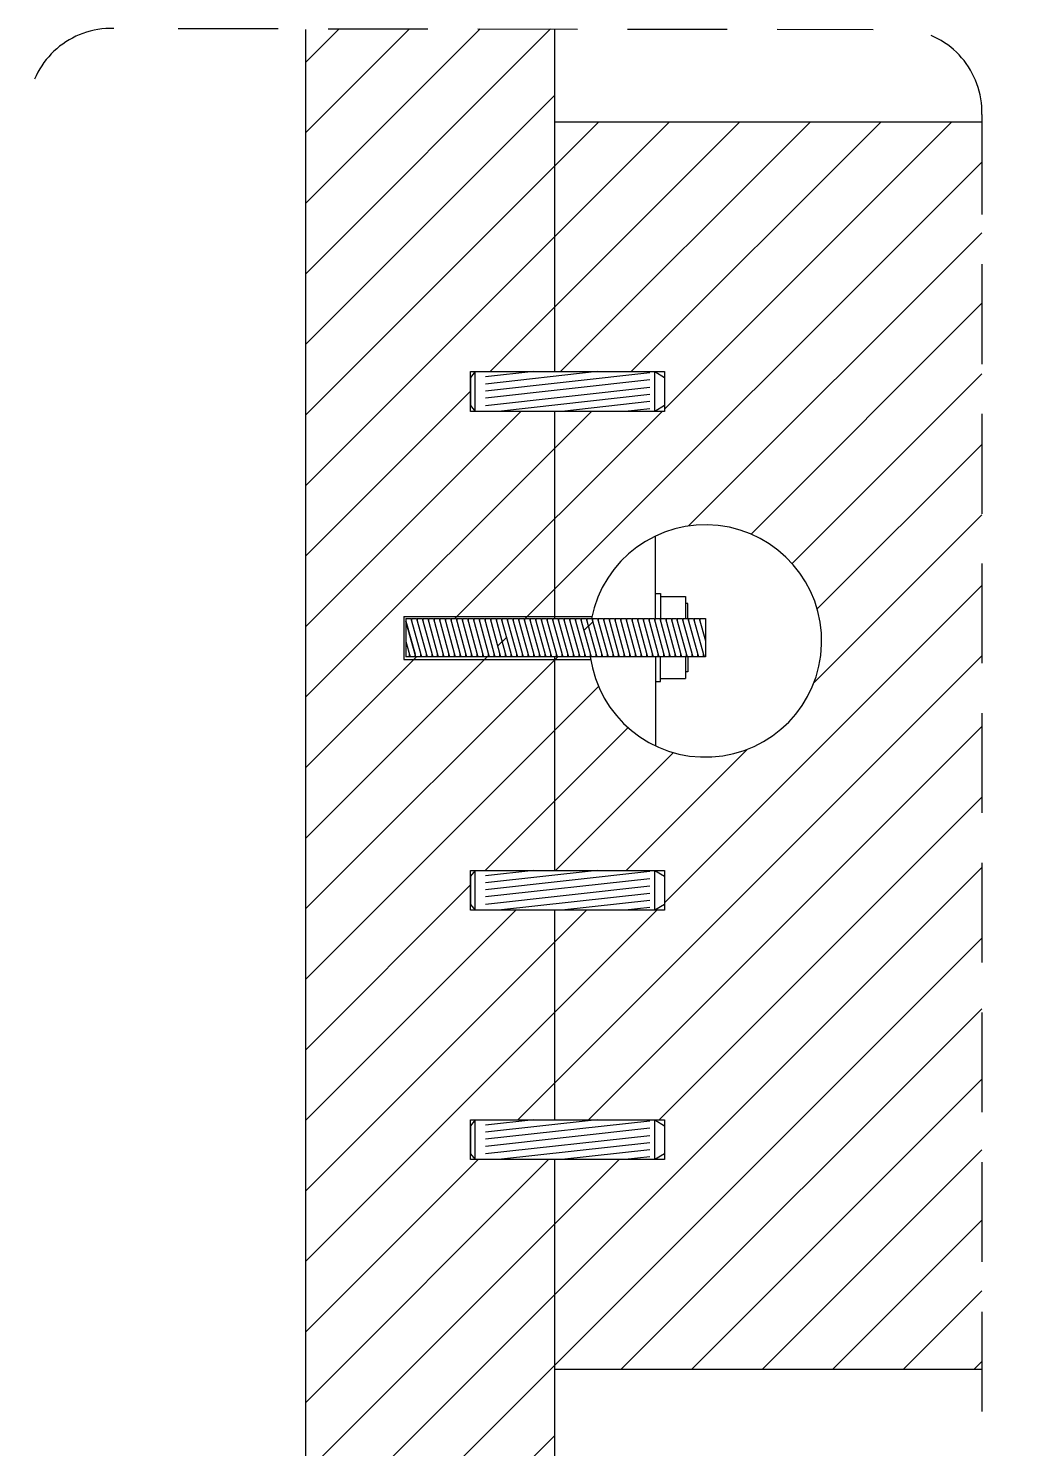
# Model space of a CAD drawing. Header units: inches. Extents: x 223 to 3435, y 564 to 4205.
# Drawn here: x 2856.1 to 3056.3, y 3920.5 to 4205.3 of the extents above; entities that cross this region are included whole.
import ezdxf

# ---------------------------------------------------------------- set-up
doc = ezdxf.new("R2010")
doc.units = ezdxf.units.IN
doc.header["$MEASUREMENT"] = 0
doc.linetypes.add('DASHEDX2', pattern=[1.5, 1, -0.5])

msp = doc.modelspace()

# ---------------------------------------------------------------- hatches: boundary and pattern name
h = msp.add_hatch()
h.set_pattern_fill('ANSI31', color=8, scale=80)
h.set_pattern_definition([(45, (829.2407108029029, 2879.782602915726), (-7.071067811865475, 7.071067811865476), [])])
h.paths.add_polyline_path([(2961.563639112823, 4079.29159246545), (2960.873643781435, 4079.291574435877), (2959.740268789245, 4079.291623209286), (2958.606915451335, 4079.291597079908), (2957.473554895394, 4079.291597079733), (2956.340201557483, 4079.291570950353), (2955.206833783415, 4079.291597079733), (2954.073480445508, 4079.291570950353), (2952.940119889567, 4079.29157095018), (2951.806766551656, 4079.2915448208), (2951.673499471162, 4079.291497908017), (2951.673499471162, 4079.291172022669), (2950.673516196948, 4079.291145893115), (2949.540162859037, 4079.291119763737), (2948.406802303098, 4079.29111976356), (2947.273448965187, 4079.291093634182), (2946.140081191121, 4079.29111976356), (2945.00672785321, 4079.291093634182), (2943.87336729727, 4079.291093634007), (2942.740013959357, 4079.291067504626), (2941.606638967167, 4079.291116278038), (2940.473285629256, 4079.291090148657), (2939.339925073316, 4079.291090148484), (2938.206571735405, 4079.291064019104), (2937.073203961338, 4079.291090148484), (2935.939850623427, 4079.291064019104), (2934.806490067489, 4079.291064018929), (2933.673136729576, 4079.291037889551), (2932.539776173588, 4079.291037889549), (2931.69603222025, 4079.291019327663), (2931.696048946038, 4086.448078563236), (2931.562671664261, 4086.930903169485), (2932.696032220252, 4086.930903169485), (2933.829385558163, 4086.930929298866), (2934.962746114103, 4086.930929299041), (2936.096099452014, 4086.930955428419), (2937.22946722608, 4086.930929299041), (2938.362820563992, 4086.930955428419), (2939.49618111993, 4086.930955428596), (2940.629534457841, 4086.930981557974), (2941.762909450033, 4086.930932784565), (2942.896262787945, 4086.930958913943), (2944.029623343884, 4086.930958914119), (2945.162976681795, 4086.930985043499), (2946.296344455861, 4086.930958914119), (2947.429697793774, 4086.930985043499), (2948.69642841341, 4086.930985043692), (2948.69642841341, 4086.448186566801), (2950.673516196948, 4079.291145893115), (2951.673499471162, 4079.291172022669), (2951.673499471162, 4079.291541338533), (2952.80674982587, 4079.291570950353), (2952.80674982587, 4079.77436942705), (2950.829662042332, 4086.931410100736), (2949.829678768117, 4086.931383971181), (2949.82966204233, 4086.931410100736), (2950.829662042332, 4086.931410100736), (2951.963015380241, 4086.931436230114), (2953.096375936182, 4086.931436230292), (2954.229729274091, 4086.93146235967), (2955.363097048157, 4086.931436230292), (2956.49645038607, 4086.93146235967), (2957.629810942011, 4086.931462359845), (2958.763164279919, 4086.931488489225), (2959.896539272111, 4086.931439715815), (2961.563639112823, 4086.931478150682), (2961.563639112823, 4128.472944638821), (2944.674418467026, 4128.472944638821), (2944.674418467026, 4136.449081971528), (2945.559527867948, 4136.449081971528), (2961.563639112823, 4136.449081971528), (2961.563639112823, 4205.138383154144), (2911.563639112823, 4205.202533504991), (2911.563639112823, 3898.562390592965), (2961.563639112823, 3898.564143144846), (2961.563639112823, 3978.472944638821), (2944.674418467026, 3978.472944638821), (2944.674418467026, 3986.449081971529), (2945.559527867948, 3986.449081971529), (2961.563639112823, 3986.449081971529), (2961.563639112823, 4028.472944638821), (2944.674418467026, 4028.472944638821), (2944.674418467026, 4036.449081971529), (2945.559527867948, 4036.449081971529), (2961.563639112823, 4036.449081971529)])
edge = h.paths.add_edge_path()
edge.add_line((3047.121431807691, 4186.44908197153), (2961.563639112823, 4186.44908197153))
edge.add_line((2961.563639112823, 4186.44908197153), (2961.563639112823, 4136.449081971529))
edge.add_line((2961.563639112823, 4136.449081971528), (2981.563639112823, 4136.449081971528))
edge.add_line((2981.563639112823, 4136.449081971528), (2983.50244886684, 4136.449081971528))
edge.add_line((2983.50244886684, 4136.449081971528), (2983.50244886684, 4128.472944638821))
edge.add_line((2983.50244886684, 4128.472944638821), (2961.563639112823, 4128.472944638821))
edge.add_line((2961.563639112823, 4128.472944638821), (2961.563639112823, 4086.931465845367))
edge.add_line((2961.563639112823, 4086.931465845367), (2962.163253165962, 4086.931465845367))
edge.add_line((2962.163253165962, 4086.931465845367), (2963.296606503876, 4086.931491974748))
edge.add_line((2963.296606503876, 4086.931491974748), (2964.429974277939, 4086.931465845367))
edge.add_line((2964.429974277939, 4086.931465845367), (2965.563327615851, 4086.931491974748))
edge.add_line((2965.563327615851, 4086.931491974748), (2966.83005823549, 4086.931491974943))
edge.add_line((2966.83005823549, 4086.931491974943), (2966.83005823549, 4086.448693498046))
edge.add_line((2966.83005823549, 4086.448693498046), (2968.807146019028, 4079.291652824366))
edge.add_line((2968.807146019028, 4079.291652824366), (2969.807129293242, 4079.291678953917))
edge.add_line((2969.807129293242, 4079.291678953917), (2969.807129293242, 4079.291982070462))
edge.add_line((2969.807129293242, 4079.291982070462), (2970.940397934964, 4079.292011682761))
edge.add_line((2970.940397934964, 4079.292011682761), (2970.940397934964, 4079.774810159456))
edge.add_line((2970.940397934964, 4079.774810159456), (2968.963310151426, 4086.931850833142))
edge.add_line((2968.963310151426, 4086.931850833142), (2967.963326877212, 4086.931824703589))
edge.add_line((2967.963326877212, 4086.931824703589), (2967.963310151425, 4086.931850833142))
edge.add_line((2967.963310151425, 4086.931850833142), (2968.878940919173, 4086.931850833142))
edge.add_arc((2991.733607817567, 4082.455926503966), 23.28883203677332, -172.19101854281837, 168.9192726858745, ccw=False)
edge.add_line((2968.660743505488, 4079.291652484001), (2967.673792681115, 4079.291626694986))
edge.add_line((2967.673792681115, 4079.291626694986), (2966.540432125175, 4079.291626694811))
edge.add_line((2966.540432125175, 4079.291626694811), (2965.407078787264, 4079.291600565433))
edge.add_line((2965.407078787264, 4079.291600565433), (2964.2737110132, 4079.291626694811))
edge.add_line((2964.2737110132, 4079.291626694811), (2963.140357675287, 4079.291600565433))
edge.add_line((2963.140357675287, 4079.291600565433), (2962.00699711935, 4079.291600565256))
edge.add_line((2962.00699711935, 4079.291600565256), (2961.563639112823, 4079.291590343669))
edge.add_line((2961.563639112823, 4079.291590343669), (2961.563639112823, 4036.449081971529))
edge.add_line((2961.563639112823, 4036.449081971529), (2981.563639112823, 4036.449081971529))
edge.add_line((2981.563639112823, 4036.449081971529), (2983.50244886684, 4036.449081971529))
edge.add_line((2983.50244886684, 4036.449081971529), (2983.50244886684, 4028.472944638821))
edge.add_line((2983.50244886684, 4028.472944638821), (2961.563639112823, 4028.472944638821))
edge.add_line((2961.563639112823, 4028.472944638821), (2961.563639112823, 3986.449081971529))
edge.add_line((2961.563639112823, 3986.449081971529), (2981.563639112823, 3986.449081971529))
edge.add_line((2981.563639112823, 3986.449081971529), (2983.50244886684, 3986.449081971529))
edge.add_line((2983.50244886684, 3986.449081971529), (2983.50244886684, 3978.472944638821))
edge.add_line((2983.50244886684, 3978.472944638821), (2961.563639112823, 3978.472944638821))
edge.add_line((2961.563639112823, 3978.472944638821), (2961.563639112823, 3936.449081971529))
edge.add_line((2961.563639112823, 3936.449081971529), (3047.138358429791, 3936.449081971529))
edge.add_line((3047.138358429791, 3936.449081971529), (3047.121431807691, 4186.44908197153))
h.paths.add_polyline_path([(3343.199981326855, 4154.772477648863), (3154.036666994358, 4154.772477648863), (3154.036666994358, 4139.526785173577), (3154.036666994358, 4128.911237035514), (3170.462696100642, 4128.911237035514), (3170.462696100642, 4127.731736783322), (3170.462696100641, 4124.00184253539), (3170.462696100642, 4122.83275934606), (3154.036666994358, 4122.83275934606), (3154.036666994358, 4110.081537957734), (3154.575570608271, 4110.06649924115), (3155.247697739296, 4110.087828720228), (3176.442838759716, 4110.046083211846), (3176.442838759716, 4110.547311030581), (3176.720228480409, 4110.536644156814), (3193.196460995752, 4110.537617364985), (3193.252011231707, 4101.962991768875), (3193.241661453443, 4094.821107875464), (3434.508883460858, 4094.811086372808), (3434.508883460858, 4154.772477648863), (3399.205938048938, 4154.772477648863), (3399.205938048938, 4127.944445441119), (3393.127460359484, 4127.944445441119), (3393.127460359484, 4154.772477648863), (3349.278459016309, 4154.772477648863), (3349.278459016309, 4127.944445441119), (3343.199981326855, 4127.944445441119)])
h.paths.add_polyline_path([(3434.508883460858, 4174.772477648863), (3084.036666994358, 4174.772477648863), (3084.036666994358, 4154.772477648863), (3343.199981326855, 4154.772477648863), (3343.199981326855, 4165.887366440013), (3343.199981326855, 4166.772475840937), (3349.278459016309, 4166.772475840937), (3349.278459016309, 4165.887366440013), (3349.278459016309, 4154.772477648863), (3393.127460359484, 4154.772477648863), (3393.127460359484, 4166.772475840937), (3399.205938048938, 4166.772475840937), (3399.205938048938, 4154.772477648863), (3434.508883460858, 4154.772477648863)])
edge = h.paths.add_edge_path()
edge.add_line((3154.036666994358, 4102.696229722311), (3145.536531698615, 4102.696229722311))
edge.add_arc((3149.462461223457, 4105.423576155829), 4.780307647260325, 177.4894655774711, 214.7877399874158, ccw=False)
edge.add_arc((3147.539427405758, 4105.585099683176), 2.8530872120395, 179.0386556350303, 239.6286985758113)
edge.add_line((3146.096901715843, 4103.123550115639), (3146.096901715843, 4102.696230256638))
edge.add_line((3146.096901715843, 4102.696230256639), (3146.595405505541, 4102.696230256639))
edge.add_line((3146.595405505541, 4102.696230256639), (3148.00581460633, 4102.696230155363))
edge.add_line((3148.00581460633, 4102.696230155362), (3149.602169782011, 4108.47502208212))
edge.add_line((3149.602169782011, 4108.475022082121), (3149.468799718363, 4108.475022082121))
edge.add_line((3149.468799718363, 4108.475022082121), (3149.468799718363, 4107.99222360543))
edge.add_line((3149.468799718363, 4107.99222360543), (3148.005814486702, 4102.696229722311))
edge.add_line((3148.005814486702, 4102.696229722311), (3148.784693240753, 4102.696229722311))
edge.add_line((3148.784693240753, 4102.696229722311), (3150.381048536064, 4108.475022082126))
edge.add_line((3150.381048536064, 4108.475022082126), (3151.012922389408, 4108.475022082126))
edge.add_line((3151.012922389408, 4108.475022082126), (3149.416567094097, 4102.696229722311))
edge.add_line((3149.416567094097, 4102.696229722311), (3151.824972136446, 4102.696229722311))
edge.add_line((3151.824972136446, 4102.696229722311), (3153.421327284149, 4108.475021547786))
edge.add_line((3153.421327284149, 4108.475021547785), (3154.036666994358, 4108.475021547785))
edge.add_line((3154.036666994358, 4108.475021547785), (3154.036666994358, 4110.081537957733))
edge.add_line((3154.036666994358, 4110.081537957734), (3154.036666994358, 4122.832759346064))
edge.add_line((3154.036666994358, 4122.832759346063), (3133.573475454843, 4122.832759346065))
edge.add_line((3133.573475454843, 4122.832759346065), (3131.634665700823, 4122.83275934606))
edge.add_line((3131.634665700823, 4122.83275934606), (3131.634665700823, 4128.911237035513))
edge.add_line((3131.634665700823, 4128.911237035514), (3154.036666994358, 4128.911237035514))
edge.add_line((3154.036666994358, 4128.911237035514), (3154.036666994358, 4139.526785173577))
edge.add_line((3154.036666994358, 4139.526785173577), (3154.036666994358, 4154.772477648864))
edge.add_line((3154.036666994358, 4154.772477648863), (3104.036666994358, 4154.772477648863))
edge.add_line((3104.036666994358, 4154.772477648863), (3104.036666994358, 4055.597692657715))
edge.add_line((3104.036666994358, 4055.597692657716), (3154.036666994358, 4055.598530473088))
edge.add_line((3154.036666994358, 4055.598530473088), (3154.036666994358, 4102.696229722311))
h.paths.add_polyline_path([(3188.356835253005, 3969.713370448181), (3188.250028500838, 3969.713370448182), (3099.094219235775, 3969.713370448182), (3099.094219235775, 3947.368197616643), (3093.015741546321, 3947.368197616643), (3093.015741546321, 3969.713370448182), (3069.617314234481, 3969.713370448182), (3069.617314234481, 3909.71337044818), (3184.783084207277, 3909.71337044818), (3186.76160096263, 3912.963676945216), (3186.76160096263, 3914.964590243011), (3188.35683647945, 3914.964590243011), (3188.356835253005, 3930.761606929771), (3188.356835253005, 3931.260110719469)])
edge = h.paths.add_edge_path()
edge.add_line((3356.113589422335, 3994.713370448182), (3069.617314234481, 3994.713370448184))
edge.add_line((3069.617314234481, 3994.713370448184), (3069.617314234481, 3969.713370448182))
edge.add_line((3069.617314234481, 3969.713370448182), (3093.015741546321, 3969.713370448182))
edge.add_line((3093.015741546321, 3969.713370448182), (3093.015741546321, 3985.311118615537))
edge.add_line((3093.015741546321, 3985.311118615537), (3093.015741546321, 3986.196228016461))
edge.add_line((3093.015741546321, 3986.196228016461), (3099.094219235775, 3986.196228016461))
edge.add_line((3099.094219235775, 3986.196228016461), (3099.094219235775, 3969.713370448182))
edge.add_line((3099.094219235775, 3969.713370448182), (3187.983237274144, 3969.713370448182))
edge.add_line((3187.983237274144, 3969.713370448182), (3188.356835520488, 3969.816574630256))
edge.add_line((3188.356835520488, 3969.816574630256), (3188.356835253005, 3971.611284379481))
edge.add_line((3188.356835253005, 3971.611284379481), (3188.356835253005, 3972.10978816918))
edge.add_line((3188.356835253005, 3972.10978816918), (3188.356835253005, 3985.116462805928))
edge.add_arc((3191.752114629294, 3981.238241893764), 5.154465974918928, 39.927306931369685, 131.2012848004107, ccw=False)
edge.add_line((3195.704865069093, 3984.546456434459), (3195.33584607822, 3984.444517243107))
edge.add_line((3195.33584607822, 3984.444517243107), (3195.335846336398, 3969.713370448186))
edge.add_line((3195.335846336398, 3969.713370448186), (3317.7984401061, 3969.71337044818))
edge.add_line((3317.7984401061, 3969.71337044818), (3317.7984401061, 3985.311112363056))
edge.add_line((3317.7984401061, 3985.311112363056), (3317.7984401061, 3986.19622176398))
edge.add_line((3317.7984401061, 3986.19622176398), (3323.876917795554, 3986.19622176398))
edge.add_line((3323.876917795554, 3986.19622176398), (3323.876917795554, 3969.71337044818))
edge.add_line((3323.876917795554, 3969.71337044818), (3356.113589422335, 3969.713370448182))
edge.add_line((3356.113589422335, 3969.713370448182), (3356.113589422335, 3994.713370448182))
h.paths.add_polyline_path([(3286.113589422335, 3943.813521110879), (3286.113589422335, 3969.713370448181), (3195.335846336398, 3969.713370448186), (3195.335847295928, 3955.558960061405), (3195.335847295928, 3955.060456271707), (3195.335847295928, 3914.964590243011), (3196.931222350942, 3914.964590243011), (3196.931222350942, 3912.963676945217), (3198.74863005454, 3909.71337044818), (3286.113589422335, 3909.71337044818)])
h.paths.add_polyline_path([(3336.113589422335, 3969.71337044818), (3323.876917795554, 3969.71337044818), (3323.876917795554, 3947.368191364162), (3317.7984401061, 3947.368191364162), (3317.7984401061, 3969.71337044818), (3286.113589422335, 3969.713370448181), (3286.113589422335, 3943.813521110879), (3286.113589422335, 3842.03005254697), (3336.113589422335, 3842.03005254697)])
edge = h.paths.add_edge_path()
edge.add_line((2943.973608037288, 3860.965896708828), (2869.09101574446, 3860.965896708828))
edge.add_line((2869.09101574446, 3860.965896708828), (2869.09101574446, 3820.965896708828))
edge.add_line((2869.09101574446, 3820.965896708828), (2909.953330776148, 3820.965896708828))
edge.add_line((2909.953330776148, 3820.965896708828), (2910.215804232957, 3821.504058315207))
edge.add_line((2910.215804232957, 3821.504058315207), (2909.953336805161, 3824.27811959679))
edge.add_line((2909.953336805161, 3824.27811959679), (2909.503511052766, 3824.27811959467))
edge.add_line((2909.503511052766, 3824.27811959467), (2909.953341609606, 3824.472394614153))
edge.add_line((2909.953341609606, 3824.472394614153), (2909.953346438814, 3827.008357768852))
edge.add_line((2909.953346438814, 3827.008357768852), (2909.50351105768, 3827.008357768852))
edge.add_line((2909.50351105768, 3827.008357768852), (2909.953346808774, 3827.202635031656))
edge.add_line((2909.953346808774, 3827.202635031656), (2909.953351954028, 3829.904563415913))
edge.add_line((2909.953351954028, 3829.904563415913), (2909.503511056277, 3829.90456341531))
edge.add_line((2909.503511056277, 3829.90456341531), (2909.953352323993, 3830.098843060658))
edge.add_line((2909.953352323993, 3830.098843060658), (2910.215836138434, 3838.258587946944))
edge.add_arc((2913.179046336122, 3837.15777192907), 3.161077439876026, 20.379749982014573, 159.6202500179815, ccw=False)
edge.add_line((2916.142256533811, 3838.258587946944), (2915.879783077001, 3835.062145445868))
edge.add_line((2915.879783077001, 3835.062145445868), (2916.14225653381, 3821.504058315207))
edge.add_line((2916.14225653381, 3821.504058315207), (2943.973608037288, 3820.965896708826))
edge.add_line((2943.973608037288, 3820.965896708826), (2943.973608037288, 3860.965896708828))

# ---------------------------------------------------------------- linework, layer by layer
at = {"color": 4, "linetype": 'DASHEDX2', "ltscale": 20}
for p, q in [((2886.101738080253, 4205.23520130268), (3025.355278026648, 4205.056538033796)), ((3047.121329169441, 4187.965011281131), (3047.139340327784, 3921.946808759288))]:
    msp.add_line(p, q, dxfattribs=at)
at = {"color": 1}
for p, q in [((2911.563639112823, 4205.056538033796), (2911.563639112823, 3898.560964904004)), ((2961.563639112823, 4136.449081971528), (2961.563639112823, 4205.056538033796)), ((3047.139340327784, 4186.44908197153), (2961.563639112823, 4186.44908197153)), ((2961.563639112823, 4086.931465845367), (2961.563639112823, 4128.472944638821)), ((2961.563639112823, 4036.449081971529), (2961.563639112823, 4079.29159246545)), ((2961.563639112823, 3986.449081971529), (2961.563639112823, 4028.472944638821)), ((2961.563639112823, 3898.560964904004), (2961.563639112823, 3978.472944638821)), ((2961.563639112823, 3936.449081971529), (3047.139340327784, 3936.449081971529))]:
    msp.add_line(p, q, dxfattribs=at)
at = {"color": 2}
for p, q in [((2945.559527867948, 4136.449081971528), (2944.674418467026, 4135.269581719343)), ((2944.674418467026, 4135.269581719343), (2944.674418467026, 4129.642027828153)), ((2945.559527867948, 4128.472944638821), (2945.559527867948, 4136.449081971528)), ((2945.559527867948, 4136.449081971528), (2981.563639112823, 4136.449081971528)), ((2981.563639112823, 4136.449081971528), (2983.50244886684, 4135.269581719343)), ((2981.563639112823, 4128.472944638821), (2981.563639112823, 4136.449081971528)), ((2981.741262118043, 4136.341022694947), (2981.563639112823, 4136.321189570737)), ((2983.50244886684, 4135.269581719343), (2983.50244886684, 4129.642027828153)), ((2944.674418467026, 4129.642027828153), (2945.559527867948, 4128.472944638821)), ((2983.50244886684, 4129.642027828153), (2981.563639112823, 4128.472944638821)), ((2981.563639112823, 4128.472944638821), (2945.559527867948, 4128.472944638821)), ((2945.559527867948, 4036.449081971529), (2944.674418467026, 4035.269581719343)), ((2944.674418467026, 4035.269581719343), (2944.674418467026, 4029.642027828153)), ((2945.559527867948, 4028.472944638821), (2945.559527867948, 4036.449081971529)), ((2945.559527867948, 4036.449081971529), (2981.563639112823, 4036.449081971529)), ((2981.563639112823, 4036.449081971529), (2983.50244886684, 4035.269581719343)), ((2981.563639112823, 4028.472944638821), (2981.563639112823, 4036.449081971529)), ((2981.741262118043, 4036.341022694948), (2981.563639112823, 4036.321189570737)), ((2983.50244886684, 4035.269581719343), (2983.50244886684, 4029.642027828153)), ((2944.674418467026, 4029.642027828153), (2945.559527867948, 4028.472944638821)), ((2983.50244886684, 4029.642027828153), (2981.563639112823, 4028.472944638821)), ((2981.563639112823, 4028.472944638821), (2945.559527867948, 4028.472944638821)), ((2945.559527867948, 3986.449081971529), (2944.674418467026, 3985.269581719343)), ((2945.559527867948, 3978.472944638821), (2945.559527867948, 3986.449081971529)), ((2945.559527867948, 3986.449081971529), (2981.563639112823, 3986.449081971529)), ((2981.563639112823, 3986.449081971529), (2983.50244886684, 3985.269581719343)), ((2981.563639112823, 3978.472944638821), (2981.563639112823, 3986.449081971529)), ((2981.741262118043, 3986.341022694948), (2981.563639112823, 3986.321189570737)), ((2944.674418467026, 3985.269581719343), (2944.674418467026, 3979.642027828153)), ((2983.50244886684, 3985.269581719343), (2983.50244886684, 3979.642027828153)), ((2944.674418467026, 3979.642027828153), (2945.559527867948, 3978.472944638821)), ((2981.563639112823, 3978.472944638821), (2945.559527867948, 3978.472944638821)), ((2983.50244886684, 3979.642027828153), (2981.563639112823, 3978.472944638821))]:
    msp.add_line(p, q, dxfattribs=at)
at = {"color": 7}
for p, q in [((2944.674418467026, 4128.472944638821), (2944.674418467026, 4136.449081971528)), ((2944.674418467026, 4136.449081971528), (2945.559527867948, 4136.449081971528)), ((2945.559527867948, 4136.449081971528), (2983.50244886684, 4136.449081971528)), ((2957.346588046947, 4136.449081971528), (2947.678339430648, 4135.369539513253)), ((2970.024809292825, 4136.449081971528), (2947.678339430648, 4133.953907926441)), ((2980.554748468803, 4136.208538321354), (2947.678339430648, 4132.537606714097)), ((2980.554748468803, 4134.792906734543), (2947.678339430648, 4131.121975127286)), ((2983.50244886684, 4136.449081971528), (2983.50244886684, 4128.472944638821)), ((2980.554748468803, 4133.266878072342), (2947.678339430648, 4129.595946465086)), ((2980.554748468803, 4131.851916111069), (2950.2930982571, 4128.472944638821)), ((2980.554748468805, 4130.436284524259), (2962.971319502978, 4128.472944638821)), ((2980.554748468803, 4129.019983311915), (2975.65553783227, 4128.472944638821)), ((2983.50244886684, 4128.472944638821), (2944.674418467026, 4128.472944638821)), ((2981.722618454378, 4086.931906577776), (2981.722618454378, 4103.483284626354)), ((2981.722618454378, 4091.931906577776), (2982.722618454378, 4091.931906577776)), ((2982.722618454378, 4091.931906577776), (2982.722618454378, 4086.931907247208)), ((2982.722618454378, 4091.331907247208), (2987.722618454378, 4091.331907247208)), ((2987.722618454378, 4091.331907247208), (2987.722618454378, 4086.932370628231)), ((2988.222618454378, 4089.932370628231), (2987.722618454378, 4089.932370628231)), ((2988.222618454378, 4086.932370628231), (2988.222618454378, 4089.932370628231)), ((2931.273351345758, 4087.334819269447), (2931.273351345758, 4078.743619255234)), ((2931.273351345758, 4087.334819269447), (2968.96156129074, 4087.334819269447)), ((2931.69603222025, 4086.930903169485), (2932.696032220252, 4086.930903169485)), ((2931.696048946038, 4086.448078563241), (2931.69603222025, 4079.291019327663)), ((2931.696048946038, 4086.930877039933), (2932.696032220252, 4086.930903169485)), ((2931.696048946038, 4086.930877039933), (2931.696048946038, 4086.448078563241)), ((2932.829402283949, 4086.930903169311), (2933.829385558163, 4086.930929298866)), ((2932.829402283949, 4086.930903169311), (2932.829402283949, 4086.448104692619)), ((2933.962746114103, 4086.930929299041), (2934.962746114103, 4086.930929299041)), ((2933.962762839888, 4086.930903169485), (2934.962746114103, 4086.930929299041)), ((2933.962762839888, 4086.930903169485), (2933.962762839888, 4086.448104692794)), ((2935.0961161778, 4086.930929298863), (2936.096099452014, 4086.930955428419)), ((2935.0961161778, 4086.930929298863), (2935.0961161778, 4086.448130822172)), ((2936.229467226078, 4086.930929299041), (2937.22946722608, 4086.930929299041)), ((2936.229483951865, 4086.930903169485), (2937.22946722608, 4086.930929299041)), ((2936.229483951865, 4086.930903169485), (2936.229483951865, 4086.448104692794)), ((2937.362837289778, 4086.930929298863), (2938.362820563992, 4086.930955428419)), ((2937.362837289778, 4086.930929298863), (2937.362837289778, 4086.448130822172)), ((2938.49618111993, 4086.930955428596), (2939.49618111993, 4086.930955428596)), ((2938.496197845716, 4086.930929299041), (2939.49618111993, 4086.930955428596)), ((2938.496197845716, 4086.930929299041), (2938.496197845716, 4086.448130822349)), ((2939.629551183627, 4086.930955428419), (2940.629534457841, 4086.930981557974)), ((2939.629551183627, 4086.930955428419), (2939.629551183627, 4086.448156951727)), ((2940.762909450035, 4086.930932784565), (2941.762909450033, 4086.930932784565)), ((2940.762926175819, 4086.93090665501), (2941.762909450033, 4086.930932784565)), ((2940.762926175819, 4086.93090665501), (2940.762926175819, 4086.448108178318)), ((2941.89627951373, 4086.930932784388), (2942.896262787945, 4086.930958913943)), ((2941.89627951373, 4086.930932784388), (2941.89627951373, 4086.448134307696)), ((2943.029623343884, 4086.930958914119), (2944.029623343884, 4086.930958914119)), ((2943.02964006967, 4086.930932784565), (2944.029623343884, 4086.930958914119)), ((2943.02964006967, 4086.930932784565), (2943.02964006967, 4086.448134307874)), ((2944.162993407581, 4086.930958913943), (2945.162976681795, 4086.930985043499)), ((2944.162993407581, 4086.930958913943), (2944.162993407581, 4086.448160437252)), ((2945.296344455863, 4086.930958914119), (2946.296344455861, 4086.930958914119)), ((2945.296361181647, 4086.930932784565), (2946.296344455861, 4086.930958914119)), ((2945.296361181647, 4086.930932784565), (2945.296361181647, 4086.448134307874)), ((2946.42971451956, 4086.930958913943), (2947.429697793774, 4086.930985043499)), ((2946.42971451956, 4086.930958913943), (2946.42971451956, 4086.448160437252)), ((2947.563058349713, 4086.930985043672), (2948.563058349713, 4086.930985043672)), ((2947.563075075499, 4086.930958914119), (2948.563058349713, 4086.930985043672)), ((2947.563075075499, 4086.930958914119), (2947.563075075499, 4086.448160437427)), ((2948.69642841341, 4086.930985043497), (2949.696411687624, 4086.931011173052)), ((2948.69642841341, 4086.930985043497), (2948.69642841341, 4086.448186566805)), ((2949.82966204233, 4086.931410100736), (2950.829662042332, 4086.931410100736)), ((2949.829678768117, 4086.931383971181), (2950.829662042332, 4086.931410100736)), ((2949.829678768117, 4086.931383971181), (2949.829678768117, 4086.448585494489)), ((2950.963032106027, 4086.931410100559), (2951.963015380241, 4086.931436230114)), ((2950.963032106027, 4086.931410100559), (2950.963032106027, 4086.448611623867)), ((2952.09637593618, 4086.931436230292), (2953.096375936182, 4086.931436230292)), ((2952.096392661968, 4086.931410100736), (2953.096375936182, 4086.931436230292)), ((2952.096392661968, 4086.931410100736), (2952.096392661968, 4086.448611624045)), ((2953.229745999877, 4086.931436230114), (2954.229729274091, 4086.93146235967)), ((2953.229745999877, 4086.931436230114), (2953.229745999877, 4086.448637753423)), ((2954.363097048159, 4086.931436230292), (2955.363097048157, 4086.931436230292)), ((2954.363113773943, 4086.931410100736), (2955.363097048157, 4086.931436230292)), ((2954.363113773943, 4086.931410100736), (2954.363113773943, 4086.448611624045)), ((2955.496467111856, 4086.931436230114), (2956.49645038607, 4086.93146235967)), ((2955.496467111856, 4086.931436230114), (2955.496467111856, 4086.448637753423)), ((2956.629810942009, 4086.931462359845), (2957.629810942011, 4086.931462359845)), ((2956.629827667797, 4086.931436230292), (2957.629810942011, 4086.931462359845)), ((2956.629827667797, 4086.931436230292), (2956.629827667797, 4086.4486377536)), ((2957.763181005705, 4086.93146235967), (2958.763164279919, 4086.931488489225)), ((2957.763181005705, 4086.93146235967), (2957.763181005705, 4086.448663882978)), ((2958.896539272113, 4086.931439715815), (2959.896539272111, 4086.931439715815)), ((2958.896555997897, 4086.931413586261), (2959.896539272111, 4086.931439715815)), ((2958.896555997897, 4086.931413586261), (2958.896555997897, 4086.448615109569)), ((2960.02990933581, 4086.931439715639), (2961.029892610024, 4086.931465845194)), ((2960.02990933581, 4086.931439715639), (2960.02990933581, 4086.448641238947)), ((2961.163253165962, 4086.931465845367), (2962.163253165962, 4086.931465845367)), ((2961.163269891747, 4086.931439715815), (2962.163253165962, 4086.931465845367)), ((2961.163269891747, 4086.931439715815), (2961.163269891747, 4086.448641239123)), ((2962.296623229662, 4086.931465845193), (2963.296606503876, 4086.931491974748)), ((2962.296623229662, 4086.931465845193), (2962.296623229662, 4086.448667368501)), ((2963.42997427794, 4086.931465845367), (2964.429974277939, 4086.931465845367)), ((2963.429991003724, 4086.931439715815), (2964.429974277939, 4086.931465845367)), ((2963.429991003724, 4086.931439715815), (2963.429991003724, 4086.448641239123)), ((2964.563344341637, 4086.931465845193), (2965.563327615851, 4086.931491974748)), ((2964.563344341637, 4086.931465845193), (2964.563344341637, 4086.448667368501)), ((2965.696688171791, 4086.931491974923), (2966.696688171791, 4086.931491974923)), ((2965.696704897577, 4086.931465845367), (2966.696688171791, 4086.931491974923)), ((2965.696704897577, 4086.931465845367), (2965.696704897577, 4086.448667368676)), ((2966.83005823549, 4086.931491974745), (2967.830041509704, 4086.931518104301)), ((2966.83005823549, 4086.931491974745), (2966.83005823549, 4086.448693498054)), ((2967.963310151425, 4086.931850833142), (2968.963310151426, 4086.931850833142)), ((2967.963326877212, 4086.931824703589), (2968.963310151426, 4086.931850833142)), ((2967.963326877212, 4086.931824703589), (2967.963326877212, 4086.449026226898)), ((2969.096680215123, 4086.931850832967), (2970.096663489338, 4086.931876962523)), ((2969.096680215123, 4086.931850832967), (2969.096680215123, 4086.449052356276)), ((2970.230024045275, 4086.931876962698), (2971.230024045277, 4086.931876962698)), ((2970.230040771063, 4086.931850833142), (2971.230024045277, 4086.931876962698)), ((2970.230040771063, 4086.931850833142), (2970.230040771063, 4086.44905235645)), ((2971.363394108974, 4086.93187696252), (2972.363377383188, 4086.931903092076)), ((2971.363394108974, 4086.93187696252), (2971.363394108974, 4086.449078485829)), ((2972.496745157254, 4086.931876962698), (2973.496745157254, 4086.931876962698)), ((2972.49676188304, 4086.931850833142), (2973.496745157254, 4086.931876962698)), ((2972.49676188304, 4086.931850833142), (2972.49676188304, 4086.44905235645)), ((2973.630115220951, 4086.93187696252), (2974.630098495165, 4086.931903092076)), ((2973.630115220951, 4086.93187696252), (2973.630115220951, 4086.449078485829)), ((2974.763459051102, 4086.931903092253), (2975.763459051104, 4086.931903092253)), ((2974.76347577689, 4086.931876962698), (2975.763459051104, 4086.931903092253)), ((2974.76347577689, 4086.931876962698), (2974.76347577689, 4086.449078486006)), ((2975.896829114803, 4086.931903092076), (2976.896812389017, 4086.931929221631)), ((2975.896829114803, 4086.931903092076), (2975.896829114803, 4086.449104615384)), ((2977.030187381208, 4086.931880448222), (2978.030187381208, 4086.931880448222)), ((2977.030204106994, 4086.931854318667), (2978.030187381208, 4086.931880448222)), ((2977.030204106994, 4086.931854318667), (2977.030204106994, 4086.449055841975)), ((2978.163557444905, 4086.931880448045), (2979.163540719119, 4086.9319065776)), ((2978.163557444905, 4086.931880448045), (2978.163557444905, 4086.449081971353)), ((2979.29690127506, 4086.931906577776), (2980.296901275058, 4086.931906577776)), ((2979.296918000844, 4086.931880448222), (2980.296901275058, 4086.931906577776)), ((2979.296918000844, 4086.931880448222), (2979.296918000844, 4086.449081971531)), ((2980.430271338755, 4086.9319065776), (2981.430254612969, 4086.931932707156)), ((2980.430271338755, 4086.9319065776), (2980.430271338755, 4086.449108100909)), ((2981.563622387035, 4086.931906577776), (2982.563622387037, 4086.931906577776)), ((2981.563639112823, 4086.931880448222), (2982.563622387037, 4086.931906577776)), ((2981.563639112823, 4086.931880448222), (2981.563639112823, 4086.449081971531)), ((2982.696992450734, 4086.9319065776), (2983.696975724948, 4086.931932707156)), ((2982.696992450734, 4086.9319065776), (2982.696992450734, 4086.449108100909)), ((2983.830336280887, 4086.931932707329), (2984.830336280886, 4086.931932707329)), ((2983.830353006671, 4086.931906577776), (2984.830336280886, 4086.931932707329)), ((2983.830353006671, 4086.931906577776), (2983.830353006671, 4086.449108101084)), ((2984.963706344584, 4086.931932707154), (2985.963689618799, 4086.931958836709)), ((2984.963706344584, 4086.931932707154), (2984.963706344584, 4086.449134230462)), ((2986.096939973504, 4086.932357764393), (2987.096939973506, 4086.932357764393)), ((2986.096956699292, 4086.932331634838), (2987.096939973506, 4086.932357764393)), ((2986.096956699292, 4086.932331634838), (2986.096956699292, 4086.449533158146)), ((2987.230310037201, 4086.932357764216), (2988.230293311415, 4086.932383893771)), ((2987.230310037201, 4086.932357764216), (2987.230310037201, 4086.449559287524)), ((2987.722618454378, 4086.932370628231), (2988.222618454378, 4086.932370628231)), ((2988.363653867355, 4086.932383893949), (2989.363653867356, 4086.932383893949)), ((2988.363670593142, 4086.932357764393), (2989.363653867356, 4086.932383893949)), ((2988.363670593142, 4086.932357764393), (2988.363670593142, 4086.449559287702)), ((2989.497023931051, 4086.932383893771), (2990.497007205266, 4086.932410023327)), ((2989.497023931051, 4086.932383893771), (2989.497023931051, 4086.44958541708)), ((2990.630374979331, 4086.932383893949), (2991.733607817567, 4086.933784070169)), ((2990.630391705117, 4086.932357764393), (2991.733607817567, 4086.933784070169)), ((2990.630391705117, 4086.932357764393), (2990.630391705117, 4086.449559287702)), ((2991.733607817567, 4086.933784070169), (2991.733607817567, 4079.292551524021)), ((2931.273351345758, 4078.743619255234), (2968.742555807533, 4078.743619255234)), ((2932.406406109892, 4079.291037889726), (2931.69603222025, 4079.291019327663)), ((2932.406406109892, 4079.291037889726), (2932.406406109892, 4079.773836366418)), ((2933.539759447802, 4079.291064019104), (2932.539776173588, 4079.291037889549)), ((2933.539759447802, 4079.291064019104), (2933.539759447802, 4079.773862495796)), ((2934.67312000379, 4079.291064019104), (2933.673136729576, 4079.291037889551)), ((2934.67312000379, 4079.291064019104), (2934.67312000379, 4079.773862495796)), ((2935.806473341703, 4079.291090148482), (2934.806490067489, 4079.291064018929)), ((2935.806473341703, 4079.291090148482), (2935.806473341703, 4079.773888625174)), ((2936.939833897641, 4079.291090148657), (2935.939850623427, 4079.291064019104)), ((2936.939833897641, 4079.291090148657), (2936.939833897641, 4079.773888625349)), ((2938.073187235552, 4079.291116278035), (2937.073203961338, 4079.291090148484)), ((2938.073187235552, 4079.291116278035), (2938.073187235552, 4079.773914754727)), ((2939.206555009619, 4079.291090148657), (2938.206571735405, 4079.291064019104)), ((2939.206555009619, 4079.291090148657), (2939.206555009619, 4079.773888625349)), ((2940.339908347531, 4079.291116278035), (2939.339925073316, 4079.291090148484)), ((2940.339908347531, 4079.291116278035), (2940.339908347531, 4079.773914754727)), ((2941.47326890347, 4079.291116278212), (2940.473285629256, 4079.291090148657)), ((2941.47326890347, 4079.291116278212), (2941.47326890347, 4079.773914754904)), ((2942.606622241381, 4079.291142407591), (2941.606638967167, 4079.291116278038)), ((2942.606622241381, 4079.291142407591), (2942.606622241381, 4079.773940884282)), ((2943.739997233572, 4079.291093634182), (2942.740013959357, 4079.291067504626)), ((2943.739997233572, 4079.291093634182), (2943.739997233572, 4079.773892110873)), ((2944.873350571484, 4079.29111976356), (2943.87336729727, 4079.291093634007)), ((2944.873350571484, 4079.29111976356), (2944.873350571484, 4079.773918240252)), ((2946.006711127424, 4079.291119763737), (2945.00672785321, 4079.291093634182)), ((2946.006711127424, 4079.291119763737), (2946.006711127424, 4079.773918240429)), ((2947.140064465335, 4079.291145893115), (2946.140081191121, 4079.29111976356)), ((2947.140064465335, 4079.291145893115), (2947.140064465335, 4079.773944369807)), ((2948.273432239401, 4079.291119763737), (2947.273448965187, 4079.291093634182)), ((2948.273432239401, 4079.291119763737), (2948.273432239401, 4079.773918240429)), ((2949.406785577312, 4079.291145893115), (2948.406802303098, 4079.29111976356)), ((2949.406785577312, 4079.291145893115), (2949.406785577312, 4079.773944369807)), ((2950.540146133251, 4079.291145893291), (2949.540162859037, 4079.291119763737)), ((2950.540146133251, 4079.291145893291), (2950.540146133251, 4079.773944369982)), ((2951.673499471162, 4079.291172022669), (2950.673516196948, 4079.291145893115)), ((2951.673499471162, 4079.291172022669), (2951.673499471162, 4079.773970499361)), ((2952.80674982587, 4079.291570950353), (2951.806766551656, 4079.2915448208)), ((2952.80674982587, 4079.291570950353), (2952.80674982587, 4079.774369427044)), ((2953.940103163781, 4079.291597079731), (2952.940119889567, 4079.29157095018)), ((2953.940103163781, 4079.291597079731), (2953.940103163781, 4079.774395556422)), ((2955.073463719722, 4079.291597079908), (2954.073480445508, 4079.291570950353)), ((2955.073463719722, 4079.291597079908), (2955.073463719722, 4079.7743955566)), ((2956.206817057629, 4079.291623209286), (2955.206833783415, 4079.291597079733)), ((2956.206817057629, 4079.291623209286), (2956.206817057629, 4079.774421685978)), ((2957.340184831697, 4079.291597079908), (2956.340201557483, 4079.291570950353)), ((2957.340184831697, 4079.291597079908), (2957.340184831697, 4079.7743955566)), ((2958.473538169608, 4079.291623209286), (2957.473554895394, 4079.291597079733)), ((2958.473538169608, 4079.291623209286), (2958.473538169608, 4079.774421685978)), ((2959.606898725549, 4079.291623209464), (2958.606915451335, 4079.291597079908)), ((2959.606898725549, 4079.291623209464), (2959.606898725549, 4079.774421686155)), ((2960.740252063459, 4079.291649338842), (2959.740268789245, 4079.291623209286)), ((2960.740252063459, 4079.291649338842), (2960.740252063459, 4079.774447815533)), ((2961.873627055649, 4079.291600565433), (2960.873643781435, 4079.291574435877)), ((2961.873627055649, 4079.291600565433), (2961.873627055649, 4079.774399042125)), ((2963.006980393564, 4079.291626694811), (2962.00699711935, 4079.291600565256)), ((2963.006980393564, 4079.291626694811), (2963.006980393564, 4079.774425171503)), ((2964.140340949501, 4079.291626694986), (2963.140357675287, 4079.291600565433)), ((2964.140340949501, 4079.291626694986), (2964.140340949501, 4079.774425171678)), ((2965.273694287414, 4079.291652824365), (2964.2737110132, 4079.291626694811)), ((2965.273694287414, 4079.291652824365), (2965.273694287414, 4079.774451301056)), ((2966.407062061478, 4079.291626694986), (2965.407078787264, 4079.291600565433)), ((2966.407062061478, 4079.291626694986), (2966.407062061478, 4079.774425171678)), ((2967.54041539939, 4079.291652824365), (2966.540432125175, 4079.291626694811)), ((2967.54041539939, 4079.291652824365), (2967.54041539939, 4079.774451301056)), ((2968.673775955329, 4079.291652824539), (2967.673792681115, 4079.291626694986)), ((2968.673775955329, 4079.291652824539), (2968.673775955329, 4079.774451301231)), ((2969.807129293242, 4079.291678953917), (2968.807146019028, 4079.291652824366)), ((2969.807129293242, 4079.291678953917), (2969.807129293242, 4079.774477430609)), ((2970.940397934964, 4079.292011682761), (2969.94041466075, 4079.291985553208)), ((2970.940397934964, 4079.292011682761), (2970.940397934964, 4079.774810159453)), ((2972.073751272876, 4079.292037812139), (2971.073767998661, 4079.292011682586)), ((2972.073751272876, 4079.292037812139), (2972.073751272876, 4079.774836288831)), ((2973.207111828815, 4079.292037812314), (2972.207128554601, 4079.292011682761)), ((2973.207111828815, 4079.292037812314), (2973.207111828815, 4079.774836289006)), ((2974.340465166728, 4079.292063941692), (2973.340481892514, 4079.292037812141)), ((2974.340465166728, 4079.292063941692), (2974.340465166728, 4079.774862418384)), ((2975.473832940794, 4079.292037812314), (2974.47384966658, 4079.292011682761)), ((2975.473832940794, 4079.292037812314), (2975.473832940794, 4079.774836289006)), ((2976.607186278705, 4079.292063941692), (2975.607203004491, 4079.292037812141)), ((2976.607186278705, 4079.292063941692), (2976.607186278705, 4079.774862418384)), ((2977.740546834644, 4079.292063941869), (2976.74056356043, 4079.292037812314)), ((2977.740546834644, 4079.292063941869), (2977.740546834644, 4079.774862418561)), ((2978.873900172555, 4079.292090071247), (2977.873916898341, 4079.292063941695)), ((2978.873900172555, 4079.292090071247), (2978.873900172555, 4079.774888547939)), ((2980.007275164748, 4079.292041297839), (2979.007291890533, 4079.292015168283)), ((2980.007275164748, 4079.292041297839), (2980.007275164748, 4079.77483977453)), ((2981.140628502659, 4079.292067427217), (2980.140645228445, 4079.292041297664)), ((2981.140628502659, 4079.292067427217), (2981.140628502659, 4079.774865903908)), ((2982.273989058596, 4079.292067427394), (2981.274005784382, 4079.292041297839)), ((2981.722622622864, 4079.292050357142), (2981.722618454378, 4061.428568381577)), ((2982.273989058596, 4079.292067427394), (2982.273989058596, 4079.774865904086)), ((2983.407342396509, 4079.292093556772), (2982.407359122295, 4079.292067427217)), ((2982.722622622864, 4074.292050357142), (2982.722622622864, 4079.29204968771)), ((2983.407342396509, 4079.292093556772), (2983.407342396509, 4079.774892033464)), ((2984.540710170575, 4079.292067427394), (2983.540726896361, 4079.292041297839)), ((2984.540710170575, 4079.292067427394), (2984.540710170575, 4079.774865904086)), ((2985.674063508486, 4079.292093556772), (2984.674080234272, 4079.292067427217)), ((2985.674063508486, 4079.292093556772), (2985.674063508486, 4079.774892033464)), ((2986.807424064426, 4079.292093556948), (2985.807440790211, 4079.292067427394)), ((2986.807424064426, 4079.292093556948), (2986.807424064426, 4079.774892033639)), ((2987.940777402337, 4079.292119686326), (2986.940794128122, 4079.292093556772)), ((2987.722622622864, 4079.29204968771), (2987.722622622864, 4074.892513068734)), ((2987.722622622864, 4079.29204968771), (2987.722622622864, 4079.29204968771)), ((2987.940777402337, 4079.292119686326), (2987.940777402337, 4079.774918163017)), ((2989.074027757046, 4079.29251861401), (2988.074044482832, 4079.292492484457)), ((2988.222622622864, 4079.29204968771), (2988.222622622864, 4076.29204968771)), ((2989.074027757046, 4079.29251861401), (2989.074027757046, 4079.775317090701)), ((2990.207381094953, 4079.292544743388), (2989.207397820739, 4079.292518613837)), ((2990.207381094953, 4079.292544743388), (2990.207381094953, 4079.775343220079)), ((2991.340741650894, 4079.292544743565), (2990.34075837668, 4079.29251861401)), ((2991.340741650894, 4079.292544743565), (2991.340741650894, 4079.775343220257)), ((2991.733607817567, 4079.292551524021), (2991.474111714591, 4079.29254474339)), ((2982.722622622864, 4074.892513068734), (2987.722622622864, 4074.892513068734)), ((2988.222622622864, 4076.29204968771), (2987.722622622864, 4076.29204968771)), ((2981.722622622864, 4074.292050357142), (2982.722622622864, 4074.292050357142)), ((2944.674418467026, 4028.472944638821), (2944.674418467026, 4036.449081971529)), ((2944.674418467026, 4036.449081971529), (2945.559527867948, 4036.449081971529)), ((2945.559527867948, 4036.449081971529), (2983.50244886684, 4036.449081971529)), ((2957.346588046947, 4036.449081971529), (2947.678339430648, 4035.369539513252)), ((2970.024809292825, 4036.449081971529), (2947.678339430648, 4033.953907926442)), ((2980.554748468803, 4036.208538321354), (2947.678339430648, 4032.537606714096)), ((2980.554748468803, 4034.792906734544), (2947.678339430648, 4031.121975127286)), ((2983.50244886684, 4036.449081971529), (2983.50244886684, 4028.472944638821)), ((2980.554748468803, 4033.266878072342), (2947.678339430648, 4029.595946465086)), ((2980.554748468803, 4031.851916111069), (2950.2930982571, 4028.472944638821)), ((2980.554748468805, 4030.436284524259), (2962.971319502978, 4028.472944638821)), ((2980.554748468803, 4029.019983311915), (2975.65553783227, 4028.472944638821)), ((2983.50244886684, 4028.472944638821), (2944.674418467026, 4028.472944638821)), ((2944.674418467026, 3978.472944638821), (2944.674418467026, 3986.449081971529)), ((2944.674418467026, 3986.449081971529), (2945.559527867948, 3986.449081971529)), ((2945.559527867948, 3986.449081971529), (2983.50244886684, 3986.449081971529)), ((2957.346588046947, 3986.449081971529), (2947.678339430648, 3985.369539513252)), ((2970.024809292825, 3986.449081971529), (2947.678339430648, 3983.953907926442)), ((2980.554748468803, 3986.208538321354), (2947.678339430648, 3982.537606714096)), ((2983.50244886684, 3986.449081971529), (2983.50244886684, 3978.472944638821)), ((2980.554748468803, 3984.792906734544), (2947.678339430648, 3981.121975127286)), ((2980.554748468803, 3983.266878072342), (2947.678339430648, 3979.595946465086)), ((2980.554748468803, 3981.851916111069), (2950.2930982571, 3978.472944638821)), ((2980.554748468805, 3980.436284524259), (2962.971319502978, 3978.472944638821)), ((2983.50244886684, 3978.472944638821), (2944.674418467026, 3978.472944638821)), ((2980.554748468803, 3979.019983311915), (2975.65553783227, 3978.472944638821))]:
    msp.add_line(p, q, dxfattribs=at)
at = {"color": 252}
for p, q in [((2931.69603222025, 4086.448139110442), (2933.539759447802, 4079.773862495796)), ((2933.673136729576, 4079.291037889551), (2931.696048946038, 4086.448078563241)), ((2932.696032220252, 4086.930903169485), (2934.806490067489, 4079.291064018929)), ((2933.829385558163, 4086.930929298866), (2935.939850623427, 4079.291064019104)), ((2934.962746114103, 4086.930929299041), (2937.073203961338, 4079.291090148484)), ((2936.096099452014, 4086.930955428419), (2938.206571735405, 4079.291064019104)), ((2937.22946722608, 4086.930929299041), (2939.339925073316, 4079.291090148484)), ((2938.362820563992, 4086.930955428419), (2940.473285629256, 4079.291090148657)), ((2939.49618111993, 4086.930955428596), (2941.606638967167, 4079.291116278038)), ((2940.629534457841, 4086.930981557974), (2942.740013959357, 4079.291067504626)), ((2941.762909450033, 4086.930932784565), (2943.87336729727, 4079.291093634007)), ((2942.896262787945, 4086.930958913943), (2945.00672785321, 4079.291093634182)), ((2944.029623343884, 4086.930958914119), (2946.140081191121, 4079.29111976356)), ((2945.162976681795, 4086.930985043499), (2947.273448965187, 4079.291093634182)), ((2946.296344455861, 4086.930958914119), (2948.406802303098, 4079.29111976356)), ((2947.429697793774, 4086.930985043499), (2949.540162859037, 4079.291119763737)), ((2948.563058349713, 4086.930985043672), (2950.673516196948, 4079.291145893115)), ((2949.696411687624, 4086.931011173052), (2951.806766551656, 4079.2915448208)), ((2950.829662042332, 4086.931410100736), (2952.940119889567, 4079.29157095018)), ((2951.963015380241, 4086.931436230114), (2954.073480445508, 4079.291570950353)), ((2953.096375936182, 4086.931436230292), (2955.206833783415, 4079.291597079733)), ((2954.229729274091, 4086.93146235967), (2956.340201557483, 4079.291570950353)), ((2955.363097048157, 4086.931436230292), (2957.473554895394, 4079.291597079733)), ((2956.49645038607, 4086.93146235967), (2958.606915451335, 4079.291597079908)), ((2957.629810942011, 4086.931462359845), (2959.740268789245, 4079.291623209286)), ((2958.763164279919, 4086.931488489225), (2960.873643781435, 4079.291574435877)), ((2959.896539272111, 4086.931439715815), (2962.00699711935, 4079.291600565256)), ((2961.029892610024, 4086.931465845194), (2963.140357675287, 4079.291600565433)), ((2962.163253165962, 4086.931465845367), (2964.2737110132, 4079.291626694811)), ((2963.296606503876, 4086.931491974748), (2965.407078787264, 4079.291600565433)), ((2964.429974277939, 4086.931465845367), (2966.540432125175, 4079.291626694811)), ((2965.563327615851, 4086.931491974748), (2967.673792681115, 4079.291626694986)), ((2966.696688171791, 4086.931491974923), (2968.807146019028, 4079.291652824366)), ((2967.830041509704, 4086.931518104301), (2969.94041466075, 4079.291985553208)), ((2968.963310151426, 4086.931850833142), (2971.073767998661, 4079.292011682586)), ((2970.096663489338, 4086.931876962523), (2972.207128554601, 4079.292011682761)), ((2971.230024045277, 4086.931876962698), (2973.340481892514, 4079.292037812141)), ((2972.363377383188, 4086.931903092076), (2974.47384966658, 4079.292011682761)), ((2973.496745157254, 4086.931876962698), (2975.607203004491, 4079.292037812141)), ((2974.630098495165, 4086.931903092076), (2976.74056356043, 4079.292037812314)), ((2975.763459051104, 4086.931903092253), (2977.873916898341, 4079.292063941695)), ((2976.896812389017, 4086.931929221631), (2979.007291890533, 4079.292015168283)), ((2978.030187381208, 4086.931880448222), (2980.140645228445, 4079.292041297664)), ((2979.163540719119, 4086.9319065776), (2981.274005784382, 4079.292041297839)), ((2980.296901275058, 4086.931906577776), (2982.407359122295, 4079.292067427217)), ((2981.430254612969, 4086.931932707156), (2983.540726896361, 4079.292041297839)), ((2982.563622387037, 4086.931906577776), (2984.674080234272, 4079.292067427217)), ((2983.696975724948, 4086.931932707156), (2985.807440790211, 4079.292067427394)), ((2984.830336280886, 4086.931932707329), (2986.940794128122, 4079.292093556772)), ((2985.963689618799, 4086.931958836709), (2988.074044482832, 4079.292492484457)), ((2987.096939973506, 4086.932357764393), (2989.207397820739, 4079.292518613837)), ((2988.230293311415, 4086.932383893771), (2990.34075837668, 4079.29251861401)), ((2989.363653867356, 4086.932383893949), (2991.474111714591, 4079.29254474339)), ((2990.497007205266, 4086.932410023327), (2991.733607817567, 4082.455926503966)), ((2931.69603222025, 4082.345383701856), (2932.539776173588, 4079.291037889549))]:
    msp.add_line(p, q, dxfattribs=at)
at = {"color": 4, "linetype": 'DASHEDX2', "ltscale": 20}
for centre, start, end in [((2872.680413042101, 4188.530772253821), 88.35634432945484, 173.3098871738011), ((3030.402542078542, 4188.444758134679), 358.3563443294547, 83.30988717380114)]:
    msp.add_arc(centre, 16.72566886059568, start, end, dxfattribs=at)
at = {"color": 7}
msp.add_arc((2991.733607817567, 4082.455926503966), 23.28883203677333, 187.8089814571821, 168.9192726858844, dxfattribs=at)

doc.saveas('drawing.dxf')
